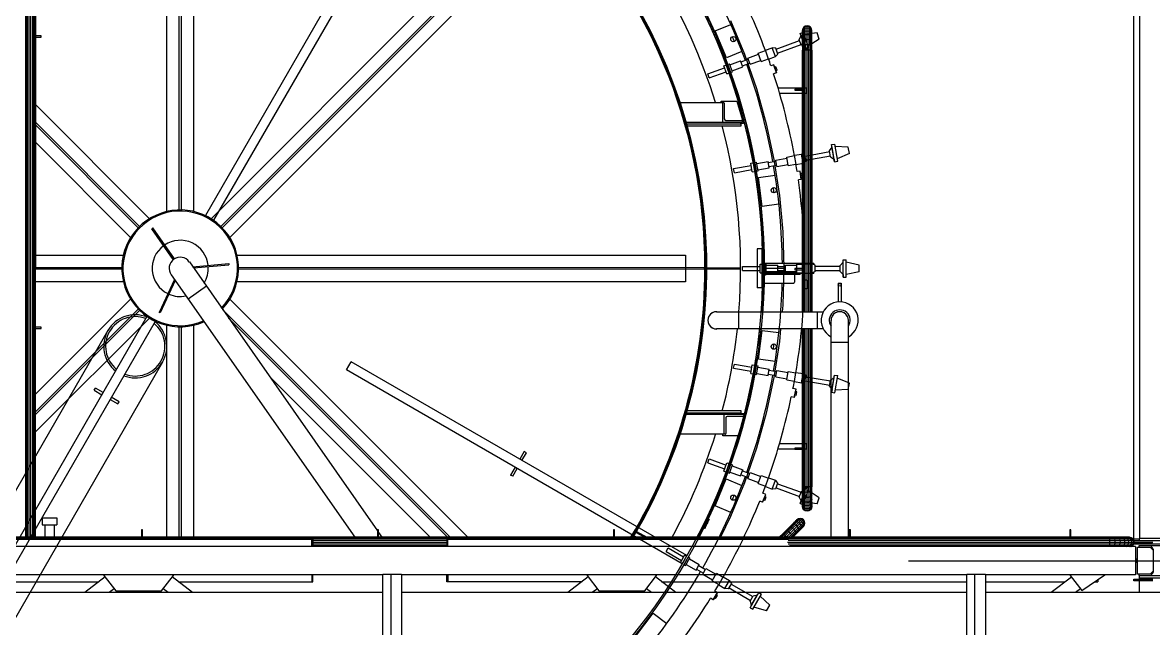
# Model space of a CAD drawing. Header units: metres. Extents: x 0 to 63075, y 0 to 44550.
# Drawn here: x 59752 to 60624, y 40093 to 40560 of the extents above; entities that cross this region are included whole.
import ezdxf

# ---------------------------------------------------------------- set-up
doc = ezdxf.new("R2010")
doc.units = ezdxf.units.M
doc.header["$LTSCALE"] = 75
for name, color, linetype in [('GSB', 7, 'Continuous'), ('ML6', 1, 'Continuous'), ('SDM', 7, 'Continuous'), ('SL1', 8, 'Continuous')]:
    doc.layers.add(name, color=color, linetype=linetype)
doc.styles.add('ROMANS', font='ROMANS.SHX')
doc.dimstyles.new('75___1-75', dxfattribs={"dimscale": 75, "dimtxt": 2.5, "dimasz": 2, "dimexe": 1.5, "dimexo": 1, "dimgap": 0.5, "dimtad": 1, "dimdec": 0, "dimzin": 12, "dimtxsty": 'ROMANS', "dimcen": 0, "dimclrd": 256, "dimclre": 256, "dimclrt": 3, "dimazin": 3, "dimtfac": 1, "dimtdec": 0, "dimtmove": 0, "dimatfit": 0, "dimfxl": 1, "dimlwd": -1, "dimlwe": -1, "dimarcsym": 0})

# ---------------------------------------------------------------- blocks, each defined once
blk = doc.blocks.new('A$C6bae614f')
at = {"layer": 'SL1'}
for p, q in [((417797.5, 47990.8), (417797.3, 42266.8)), ((417767, 46651.9), (417766.8, 42264.3)), ((412077.4, 42272.9), (412077.6, 46536.5)), ((412079.4, 46536.5), (412079.3, 42272.9)), ((412084.7, 46562.6), (412084.6, 42272.9)), ((412092.6, 46563.8), (412092.5, 42272.9)), ((412102, 46564.2), (412101.8, 42272.9)), ((412111.3, 46563.8), (412111.2, 42272.9)), ((412119.2, 46536.5), (412119.1, 42272.9)), ((412124.5, 46536.5), (412124.4, 42272.9)), ((412126.4, 46536.5), (412126.2, 42272.9)), ((412865.6, 43952.9), (412865.7, 46343.5)), ((412875.2, 46343.5), (412875.1, 43952.9)), ((412802.1, 43945.1), (412802.2, 46248.2)), ((412938.7, 46248.2), (412938.6, 43945.1)), ((414344.7, 46254.8), (412999.5, 43924.9)), ((414386.6, 46230.6), (413041.3, 43900.7)), ((413028.7, 43907.8), (414657.2, 45536.3)), ((413079.1, 43868.5), (414769.5, 45558.7)), ((414776.2, 45552), (413085.8, 43861.7)), ((414753.8, 45439.8), (413125.2, 43811.3)), ((415618, 44872.1), (415698.3, 44905.4)), ((415697.4, 44925.8), (415769, 44752.8)), ((416081.1, 44895.8), (416073.2, 44890.5)), ((416090.4, 44897.7), (416081.1, 44895.8)), ((416081.1, 44892.7), (416081.1, 44895.8)), ((416099.7, 44895.8), (416090.4, 44897.7)), ((416090.4, 44894.6), (416090.4, 44897.7)), ((416107.7, 44890.5), (416099.7, 44895.8)), ((416099.7, 44892.7), (416099.7, 44895.8)), ((412155.4, 44846.8), (412126.3, 44846.8)), ((412126.3, 44840.4), (412155.4, 44840.4)), ((412155.4, 44840.4), (412155.4, 44846.8)), ((415675.4, 44733.6), (415618, 44872.1)), ((416050.1, 44826.7), (416059.4, 44847.4)), ((416055.2, 44859.3), (416070, 44864.7)), ((416085.6, 44775.8), (416055.2, 44859.3)), ((416059.4, 44847.4), (416055.2, 44859.3)), ((416081.2, 44787.7), (416059.4, 44847.4)), ((416067.9, 44882.6), (416066, 44873.3)), ((416067.9, 44879.9), (416066, 44870.8)), ((416066, 44870.8), (416066, 44873.3)), ((416067.9, 44871.8), (416066, 44863.4)), ((416066, 44795.5), (416066, 44870.8)), ((416067.9, 44858.8), (416066, 44851.5)), ((416067.9, 44841.5), (416066, 44835.6)), ((416073.2, 44890.5), (416067.9, 44882.6)), ((416073.2, 44887.6), (416067.9, 44879.9)), ((416067.9, 44879.9), (416067.9, 44882.6)), ((416067.9, 44797.6), (416067.9, 44879.9)), ((416073.2, 44878.9), (416067.9, 44871.8)), ((416073.2, 44865), (416067.9, 44858.8)), ((416073.2, 44846.4), (416067.9, 44841.5)), ((416100.4, 44781.2), (416070, 44864.7)), ((416081.1, 44892.7), (416073.2, 44887.6)), ((416073.2, 44799.4), (416073.2, 44890.5)), ((416081.1, 44883.7), (416073.2, 44878.9)), ((416081.1, 44869.1), (416073.2, 44865)), ((416081.1, 44849.7), (416073.2, 44846.4)), ((416141.4, 44861.3), (416074.3, 44853.1)), ((416090.4, 44894.6), (416081.1, 44892.7)), ((416081.1, 44800.5), (416081.1, 44892.7)), ((416090.4, 44885.4), (416081.1, 44883.7)), ((416090.4, 44870.5), (416081.1, 44869.1)), ((416090.4, 44850.8), (416081.1, 44849.7)), ((416090.4, 44801), (416090.4, 44894.6)), ((416099.7, 44892.7), (416090.4, 44894.6)), ((416099.7, 44883.7), (416090.4, 44885.4)), ((416099.7, 44869.1), (416090.4, 44870.5)), ((416099.7, 44849.7), (416090.4, 44850.8)), ((416107.7, 44887.6), (416099.7, 44892.7)), ((416099.7, 44892.7), (416099.7, 44800.5)), ((416107.7, 44878.9), (416099.7, 44883.7)), ((416107.7, 44865), (416099.7, 44869.1)), ((416107.7, 44846.4), (416099.7, 44849.7)), ((416112.9, 44882.6), (416107.7, 44890.5)), ((416107.7, 44799.4), (416107.7, 44890.5)), ((416112.9, 44879.9), (416107.7, 44887.6)), ((416112.9, 44871.8), (416107.7, 44878.9)), ((416112.9, 44858.8), (416107.7, 44865)), ((416112.9, 44841.4), (416107.7, 44846.4)), ((416112.9, 44797.6), (416112.9, 44879.9)), ((416114.8, 44851.5), (416112.9, 44858.8)), ((416114.8, 44835.6), (416112.9, 44841.4)), ((416114.8, 44873.3), (416112.9, 44882.6)), ((416112.9, 44879.9), (416112.9, 44882.6)), ((416114.8, 44870.8), (416112.9, 44879.9)), ((416114.8, 44863.4), (416112.9, 44871.8)), ((416114.8, 44870.8), (416114.8, 44873.3)), ((416114.8, 44795.5), (416114.8, 44870.8)), ((416152.9, 44829.7), (416141.4, 44861.3)), ((415876.2, 44772.3), (415911.2, 44785)), ((415927.5, 44740.2), (415911.2, 44785)), ((415929.4, 44783.6), (415911.2, 44785)), ((415940.5, 44753), (415929.4, 44783.6)), ((415931.3, 44778.3), (416051.4, 44823)), ((415938.6, 44758.3), (416059.3, 44801.3)), ((416060.7, 44797.5), (416050.1, 44826.7)), ((416060.7, 44797.5), (416081.2, 44787.7)), ((416067.9, 44820.7), (416066, 44816.7)), ((416067.9, 44797.6), (416066, 44795.5)), ((416066, 44795.5), (416066, 44773.3)), ((416073.2, 44824.2), (416067.9, 44820.7)), ((416073.2, 44799.4), (416067.9, 44797.6)), ((416067.9, 44797.6), (416067.9, 44773.3)), ((416081.1, 44826.4), (416073.2, 44824.2)), ((416081.1, 44800.5), (416073.2, 44799.4)), ((416073.2, 44799.4), (416073.2, 44773.3)), ((416090.4, 44827.3), (416081.1, 44826.4)), ((416090.4, 44801), (416081.1, 44800.5)), ((416081.1, 44800.5), (416081.1, 44773.3)), ((416081.2, 44787.7), (416085.6, 44775.8)), ((416085.6, 44775.8), (416100.4, 44781.2)), ((416099.7, 44826.4), (416090.4, 44827.3)), ((416099.7, 44800.5), (416090.4, 44801)), ((416090.4, 44801), (416090.4, 44773.3)), ((416152.9, 44829.7), (416096.2, 44792.8)), ((416107.7, 44824.2), (416099.7, 44826.4)), ((416099.7, 44800.5), (416099.7, 44773.3)), ((416107.7, 44799.4), (416099.7, 44800.5)), ((416112.9, 44820.7), (416107.7, 44824.2)), ((416107.7, 44799.4), (416107.7, 44773.3)), ((416112.9, 44797.6), (416107.7, 44799.4)), ((416114.8, 44816.7), (416112.9, 44820.7)), ((416114.8, 44795.5), (416112.9, 44797.6)), ((416112.9, 44797.6), (416112.9, 44773.3)), ((416114.8, 44773.3), (416114.8, 44795.5)), ((415755.7, 44766.8), (415675.4, 44733.6)), ((415750.8, 44712.6), (415788, 44726.2)), ((415769, 44752.8), (415830.1, 44575.8)), ((415786, 44731.8), (415841, 44751.9)), ((415797.4, 44700.5), (415786, 44731.8)), ((415839.2, 44756.9), (415876.8, 44770.6)), ((415854.3, 44715.5), (415839.2, 44756.9)), ((415854.3, 44715.5), (415891.9, 44729.2)), ((415892.5, 44727.4), (415876.2, 44772.3)), ((415892.5, 44727.4), (415927.5, 44740.2)), ((415940.5, 44753), (415927.5, 44740.2)), ((416066, 43430.8), (416066, 44773.3)), ((416067.9, 44773.3), (416066, 44773.3)), ((416067.8, 43430.8), (416067.9, 44773.3)), ((416073.2, 44773.3), (416067.9, 44773.3)), ((416073.1, 43430.8), (416073.2, 44773.3)), ((416081.1, 44773.3), (416073.2, 44773.3)), ((416081, 43430.8), (416081.1, 44773.3)), ((416090.4, 44773.3), (416081.1, 44773.3)), ((416099.7, 44773.3), (416090.4, 44773.3)), ((416090.4, 43430.8), (416090.4, 44773.3)), ((416099.7, 43430.8), (416099.7, 44773.3)), ((416112.9, 44773.3), (416099.7, 44773.3)), ((416107.6, 43430.8), (416107.7, 44773.3)), ((416112.9, 43430.8), (416112.9, 44773.3)), ((416114.8, 44773.3), (416112.9, 44773.3)), ((416114.8, 44773.3), (416114.8, 43430.8)), ((415580.8, 44650.7), (415666.6, 44682)), ((415662.6, 44692.8), (415672.9, 44696.6)), ((415677.8, 44651), (415662.6, 44692.8)), ((415681.8, 44699.8), (415691.3, 44703.3)), ((415706.5, 44661.5), (415691.3, 44703.3)), ((415693.2, 44698.1), (415748.7, 44718.3)), ((415704.6, 44666.7), (415760.1, 44686.9)), ((415760.1, 44686.9), (415748.7, 44718.3)), ((415758, 44692.6), (415795.3, 44706.1)), ((415797.4, 44700.5), (415852.5, 44720.5)), ((415919.6, 44697.6), (415904.3, 44692.8)), ((415932.9, 44656), (415919.6, 44697.6)), ((415923.3, 44685.9), (415919.6, 44697.6)), ((415930, 44688), (415923.3, 44685.9)), ((415929.1, 44667.7), (415923.3, 44685.9)), ((415935.8, 44669.9), (415929.1, 44667.7)), ((415929.1, 44667.7), (415932.9, 44656)), ((415935.8, 44669.9), (415930, 44688)), ((415588, 44630.7), (415580.8, 44650.7)), ((415588, 44630.7), (415673.9, 44661.9)), ((415677.8, 44651), (415688.1, 44654.8)), ((415697, 44658), (415706.5, 44661.5)), ((415932.9, 44656), (415918.2, 44651.2)), ((415830.1, 44575.8), (415880.3, 44395.5)), ((416089, 44578.3), (415941.1, 44578.3)), ((415948.7, 44552.9), (416089, 44552.9)), ((416026.9, 44573.3), (416026.9, 44566.9)), ((416066, 44573.3), (416026.9, 44573.3)), ((416026.9, 44566.9), (416066, 44566.9)), ((416089, 44552.9), (416089, 44578.3)), ((412126.3, 44493.6), (412712, 43907.8)), ((415437.8, 44504.5), (415661.2, 44504.5)), ((415649.2, 44511.6), (415729.2, 44511.6)), ((415649.2, 44504.5), (415649.2, 44511.6)), ((415655.5, 44504.5), (415655.5, 44402.9)), ((415665, 44500.7), (415665, 44420.3)), ((415729.2, 44511.6), (415764.1, 44396.6)), ((412126.3, 44403.8), (412661.6, 43868.4)), ((412654.9, 43861.7), (412126.3, 44390.3)), ((415469.3, 44402.9), (415757.1, 44402.9)), ((415751.3, 44393.4), (415472.1, 44393.4)), ((415474.8, 44383.9), (415751.3, 44383.9)), ((415672.9, 44412.4), (415753.3, 44412.4)), ((415748.9, 44402.9), (415748.9, 44393.4)), ((415764.1, 44396.6), (415748.9, 44396.6)), ((415751.3, 44383.9), (415751.3, 44393.4)), ((415757.1, 44408.6), (415757.1, 44402.9)), ((415880.3, 44395.5), (415919.6, 44212.5)), ((412615.5, 43811.3), (412126.3, 44300.5)), ((416205.6, 44256.7), (416218.4, 44275.5)), ((416211, 44226.1), (416205.6, 44256.7)), ((416216.3, 44288), (416231.8, 44290.7)), ((416231.7, 44200.4), (416216.3, 44288)), ((416218.4, 44275.5), (416216.3, 44288)), ((416229.4, 44212.9), (416218.4, 44275.5)), ((416247.3, 44203.2), (416231.8, 44290.7)), ((416301.6, 44274.9), (416234, 44278.5)), ((416307.4, 44241.8), (416301.6, 44274.9)), ((415831.8, 44192), (415890, 44202.3)), ((415895.8, 44169.4), (415890, 44202.3)), ((415891, 44196.3), (415930.1, 44203.2)), ((415919.6, 44212.5), (415947.8, 44027.4)), ((415929, 44209.2), (415986.7, 44219.3)), ((415934.8, 44176.3), (415929, 44209.2)), ((415985.8, 44224.6), (416025.2, 44231.5)), ((415993.5, 44181.2), (415985.8, 44224.6)), ((416024.9, 44233.3), (416061.5, 44239.8)), ((416033.2, 44186.3), (416024.9, 44233.3)), ((416069.8, 44192.8), (416061.5, 44239.8)), ((416079.2, 44235.3), (416061.5, 44239.8)), ((416084.9, 44203.1), (416069.8, 44192.8)), ((416084.9, 44203.1), (416079.2, 44235.3)), ((416080.2, 44229.7), (416206.3, 44252.8)), ((416083.9, 44208.7), (416210.3, 44230.1)), ((416211, 44226.1), (416229.4, 44212.9)), ((416229.4, 44212.9), (416231.7, 44200.4)), ((416231.7, 44200.4), (416247.3, 44203.2)), ((416307.4, 44241.8), (416245.1, 44215.4)), ((415712.8, 44164.9), (415802.8, 44180.8)), ((415716.5, 44143.9), (415712.8, 44164.9)), ((415716.5, 44143.9), (415806.5, 44159.8)), ((415800.8, 44192.2), (415811.5, 44194.1)), ((415808.5, 44148.4), (415800.8, 44192.2)), ((415808.5, 44148.4), (415819.2, 44150.3)), ((415820.9, 44195.7), (415830.8, 44197.5)), ((415828.6, 44151.9), (415838.5, 44153.7)), ((415838.5, 44153.7), (415830.8, 44197.5)), ((415837.6, 44159.1), (415895.8, 44169.4)), ((415894.7, 44175.4), (415933.8, 44182.2)), ((415934.8, 44176.3), (415992.5, 44186.4)), ((415993.5, 44181.2), (416032.8, 44188.1)), ((416033.2, 44186.3), (416069.8, 44192.8)), ((416054.6, 44152.3), (416038.7, 44150.2)), ((416060.5, 44109), (416054.6, 44152.3)), ((416056.3, 44140.1), (416054.6, 44152.3)), ((416063.2, 44140.9), (416056.3, 44140.1)), ((416065.8, 44122.2), (416063.2, 44140.9)), ((415839.9, 44119.5), (415926.1, 44130.8)), ((415859.5, 43970.8), (415839.9, 44119.5)), ((416060.5, 44109), (416045.2, 44106.8)), ((416058.9, 44121.2), (416056.3, 44140.1)), ((416065.8, 44122.2), (416058.9, 44121.2)), ((416058.9, 44121.2), (416060.5, 44109)), ((415947.8, 44027.4), (415964.7, 43841)), ((415945.7, 43982.1), (415859.5, 43970.8)), ((412999.5, 43924.9), (413041.3, 43900.7)), ((412723.9, 43856.6), (412729.1, 43860.3)), ((412835, 43698), (412723.9, 43856.6)), ((412840.2, 43701.6), (412729.1, 43860.3)), ((415964.7, 43841), (415970.4, 43653.9)), ((415859.1, 43752.9), (415833.7, 43752.9)), ((415833.7, 43752.9), (415833.7, 43552.9)), ((415859.1, 43552.9), (415859.1, 43752.9)), ((412126.3, 43721.3), (412578.2, 43721.3)), ((412840.2, 43701.6), (412835, 43698)), ((412917.2, 43685.8), (413883, 42306.4)), ((412934, 43661.7), (413120, 43678)), ((413120, 43678), (413120.5, 43671.7)), ((413162.5, 43721.2), (415465.6, 43721.2)), ((415465.6, 43721.2), (415465.6, 43584.6)), ((416125.4, 43678.3), (415870.3, 43678.3)), ((416077.7, 43629), (416077.7, 43676.8)), ((416077.7, 43676.8), (416115, 43676.8)), ((416115, 43629), (416115, 43676.8)), ((416131.6, 43669.2), (416115, 43676.8)), ((416125.4, 43678.3), (416125.4, 43672)), ((416259.7, 43668.4), (416275.6, 43684.6)), ((416275.6, 43684.6), (416275.7, 43697.3)), ((416275.6, 43621.1), (416275.6, 43684.6)), ((416275.7, 43608.4), (416275.7, 43697.3)), ((416275.7, 43697.3), (416291.5, 43697.3)), ((416291.5, 43608.4), (416291.5, 43697.3)), ((416357.4, 43669.7), (416291.5, 43684.9)), ((412126.3, 43657.8), (412570.4, 43657.8)), ((412570.4, 43648.2), (412126.3, 43648.2)), ((412823.6, 43620.2), (413766.9, 42272.9)), ((412938.2, 43655.7), (413120.5, 43671.7)), ((413170.3, 43657.7), (415560.8, 43657.7)), ((415560.8, 43648.1), (413170.3, 43648.2)), ((415560.8, 43657.7), (415560.8, 43648.1)), ((415565.6, 43655.3), (415570.4, 43655.3)), ((415570.4, 43650.5), (415565.6, 43650.5)), ((415575.4, 43656.1), (415748.9, 43656.1)), ((415748.9, 43649.7), (415575.4, 43649.7)), ((415758.5, 43642.2), (415758.5, 43663.5)), ((415758.5, 43663.5), (415849.9, 43663.5)), ((415758.5, 43642.2), (415849.9, 43642.2)), ((415849.9, 43630.6), (415849.9, 43675.1)), ((415849.9, 43675.1), (415860.8, 43675.1)), ((415849.9, 43630.6), (415860.8, 43630.6)), ((415876.5, 43618.5), (415870.2, 43618.5)), ((415870.3, 43675.1), (415880.4, 43675.1)), ((415870.3, 43671), (415876.7, 43671)), ((415970.4, 43652.9), (415870.4, 43652.9)), ((415876.6, 43630.6), (415880.4, 43630.6)), ((416125.4, 43627.5), (415876.6, 43627.5)), ((416052.7, 43621.1), (415876.6, 43621.1)), ((415880.4, 43630.6), (415880.4, 43675.1)), ((415880.4, 43669.6), (415939.5, 43669.6)), ((415880.4, 43636.2), (415939.5, 43636.2)), ((416037.7, 43633.8), (415880.4, 43633.8)), ((415939.5, 43636.2), (415939.5, 43669.6)), ((415939.5, 43663.5), (415979.1, 43663.5)), ((415939.5, 43642.3), (415979.1, 43642.2)), ((415970.4, 43651.9), (415964.7, 43464.8)), ((415970.4, 43653.9), (415970.4, 43651.9)), ((415979.1, 43636.2), (415979.1, 43669.6)), ((415979.1, 43669.6), (416037.7, 43669.6)), ((415979.1, 43636.2), (416037.7, 43636.2)), ((416026.9, 43652.2), (416026.9, 43645.8)), ((416066, 43652.2), (416026.9, 43652.2)), ((416026.9, 43645.8), (416066, 43645.8)), ((416037.7, 43630.9), (416037.7, 43674.9)), ((416037.7, 43674.9), (416077.7, 43674.9)), ((416037.7, 43630.9), (416077.7, 43630.9)), ((416056.2, 43626.1), (416056.2, 43627.5)), ((416077.7, 43629), (416115, 43629)), ((416131.6, 43636.6), (416115, 43629)), ((416125.4, 43627.5), (416125.4, 43633.7)), ((416131.6, 43636.6), (416131.6, 43669.2)), ((416131.6, 43663.6), (416259.7, 43664.4)), ((416131.6, 43642.2), (416259.7, 43641.3)), ((416259.7, 43637.3), (416259.7, 43668.4)), ((416259.7, 43637.3), (416275.6, 43621.1)), ((416275.6, 43621.1), (416275.7, 43608.4)), ((416357.4, 43636.1), (416291.5, 43620.8)), ((416357.4, 43636.1), (416357.4, 43669.7)), ((412578.2, 43584.7), (412126.3, 43584.7)), ((412840.4, 43596.2), (412761.5, 43427)), ((412844.6, 43590.2), (412767.2, 43424.3)), ((413004.6, 43560.9), (412911, 43495.4)), ((415465.6, 43584.6), (413162.5, 43584.7)), ((415869.4, 43576.7), (416021.2, 43576.7)), ((416024.8, 43615.1), (416024.8, 43581.7)), ((416093, 43591.7), (416076.9, 43592.4)), ((416091.3, 43548.1), (416093, 43591.7)), ((416091.7, 43560.4), (416091.3, 43548.1)), ((416091.7, 43560.4), (416092.5, 43579.4)), ((416098.7, 43560.2), (416091.7, 43560.4)), ((416092.5, 43579.4), (416093, 43591.7)), ((416099.5, 43579.1), (416092.5, 43579.4)), ((416098.7, 43560.2), (416099.5, 43579.1)), ((416250.2, 43576.3), (416265.2, 43576.3)), ((416250.2, 43576.3), (416250.2, 43481.3)), ((416265.2, 43576.3), (416265.2, 43481.3)), ((416275.7, 43608.4), (416291.5, 43608.4)), ((415859.1, 43552.9), (415833.7, 43552.9)), ((416091.3, 43548.1), (416075.8, 43548.6)), ((412126.2, 43005.5), (412615.5, 43494.7)), ((412126.2, 42915.7), (412654.9, 43444.3)), ((413125.2, 43494.6), (414346.9, 42272.8)), ((415964.7, 43464.8), (415961.6, 43430.8)), ((412699.4, 43405.3), (411354.2, 41075.3)), ((412661.6, 43437.5), (412126.2, 42902.2)), ((412712, 43398.2), (412126.2, 42812.4)), ((412741.3, 43381.1), (412699.4, 43405.3)), ((412767.2, 43424.3), (412761.5, 43427)), ((413087.5, 43442.6), (414257.1, 42272.8)), ((414243.6, 42272.8), (413118.9, 43397.7)), ((415625.4, 43430.8), (416173.5, 43430.8)), ((415739.4, 43341.9), (415739.4, 43430.8)), ((416143.7, 43341.9), (416143.7, 43430.8)), ((416213.2, 42272.8), (416213.2, 43386.3)), ((416302.1, 42272.8), (416302.1, 43386.3)), ((412499.2, 43333.9), (411237, 41147.9)), ((412741.3, 43381.1), (411396, 41051.2)), ((412155.4, 43350.7), (412126.3, 43350.7)), ((412126.3, 43344.4), (412155.4, 43344.4)), ((412155.4, 43344.4), (412155.4, 43350.7)), ((412802, 42272.9), (412802.1, 43360.9)), ((412865.5, 42272.9), (412865.6, 43353)), ((412875.1, 43353), (412875, 42272.9)), ((412938.6, 43360.8), (412938.5, 42272.9)), ((416173.5, 43341.9), (415625.4, 43341.9)), ((415839.9, 43186.3), (415859.4, 43335)), ((415859.4, 43335), (415945.6, 43323.7)), ((415953.5, 43341.9), (415947.8, 43278.3)), ((416065.9, 42531.1), (416066, 43341.9)), ((416067.8, 42531.1), (416067.8, 43341.9)), ((416073.1, 42531.1), (416073.1, 43341.9)), ((416081, 42531.1), (416081, 43341.9)), ((416090.3, 42531.1), (416090.4, 43341.9)), ((416099.7, 42531.1), (416099.7, 43341.9)), ((416107.6, 42531.1), (416107.6, 43341.9)), ((416112.9, 42531.1), (416112.9, 43341.9)), ((416114.8, 43341.9), (416114.7, 42531.1)), ((415947.8, 43278.3), (415919.6, 43093.3)), ((416302.1, 43272.3), (416213.2, 43272.3)), ((412779.6, 43172), (411517.4, 40986)), ((413724.3, 43132), (413748.5, 43173.9)), ((415472.2, 42178.6), (413748.5, 43173.9)), ((415712.8, 43140.9), (415716.5, 43161.9)), ((415716.5, 43161.9), (415806.4, 43146)), ((415800.7, 43113.6), (415808.4, 43157.4)), ((415808.4, 43157.4), (415819.2, 43155.5)), ((415828.6, 43153.9), (415838.5, 43152.1)), ((415926, 43174.9), (415839.9, 43186.3)), ((414153.8, 42272.8), (413328.6, 43098.1)), ((415448, 42136.8), (413724.3, 43132)), ((415712.8, 43140.9), (415802.7, 43125)), ((415800.7, 43113.6), (415811.5, 43111.7)), ((415820.8, 43110), (415830.8, 43108.3)), ((415830.8, 43108.3), (415838.5, 43152.1)), ((415831.7, 43113.8), (415889.9, 43103.5)), ((415837.5, 43146.7), (415895.7, 43136.4)), ((415889.9, 43103.5), (415895.7, 43136.4)), ((415891, 43109.5), (415930, 43102.6)), ((415894.7, 43130.4), (415933.7, 43123.5)), ((415929, 43096.6), (415934.8, 43129.5)), ((415929, 43096.6), (415986.7, 43086.4)), ((415934.8, 43129.5), (415992.5, 43119.3)), ((415985.8, 43081.2), (415993.4, 43124.6)), ((415993.4, 43124.6), (416032.8, 43117.6)), ((416024.8, 43072.4), (416033.1, 43119.4)), ((416033.1, 43119.4), (416069.8, 43113)), ((416061.5, 43065.9), (416069.8, 43113)), ((416084.9, 43102.6), (416069.8, 43113)), ((416079.2, 43070.5), (416084.9, 43102.6)), ((416083.9, 43097.1), (416210.2, 43075.7)), ((416216.2, 43017.8), (416231.7, 43105.3)), ((416229.4, 43092.8), (416231.7, 43105.3)), ((416231.7, 43105.3), (416247.2, 43102.6)), ((416231.8, 43015), (416247.2, 43102.6)), ((412428.4, 43027.5), (412434.7, 43038.5)), ((412474.4, 43015.6), (412434.7, 43038.5)), ((415919.6, 43093.3), (415880.3, 42910.2)), ((415985.8, 43081.2), (416025.2, 43074.2)), ((416024.8, 43072.4), (416061.5, 43065.9)), ((416079.2, 43070.5), (416061.5, 43065.9)), ((416080.2, 43076.1), (416206.2, 43052.9)), ((416205.5, 43049), (416210.9, 43079.6)), ((416205.5, 43049), (416218.4, 43030.3)), ((416210.9, 43079.6), (416229.4, 43092.8)), ((416218.4, 43030.3), (416229.4, 43092.8)), ((416307.4, 43063.9), (416245.1, 43090.4)), ((416301.5, 43030.8), (416307.4, 43063.9)), ((412428.4, 43027.5), (412468.1, 43004.6)), ((412509.9, 42980.4), (412549.6, 42957.5)), ((412556, 42968.5), (412516.3, 42991.4)), ((416024.1, 42990.4), (416009, 42993.6)), ((416033.4, 43033.1), (416017.7, 43036.5)), ((416024.1, 42990.4), (416033.4, 43033.1)), ((416026.7, 43002.4), (416024.1, 42990.4)), ((416026.7, 43002.4), (416030.8, 43021)), ((416033.6, 43001), (416026.7, 43002.4)), ((416030.8, 43021), (416033.4, 43033.1)), ((416037.6, 43019.5), (416030.8, 43021)), ((416033.6, 43001), (416037.6, 43019.5)), ((416218.4, 43030.3), (416216.2, 43017.8)), ((416216.2, 43017.8), (416231.8, 43015)), ((416301.5, 43030.8), (416234, 43027.2)), ((412549.6, 42957.5), (412556, 42968.5)), ((415751.3, 42921.9), (415474.7, 42921.9)), ((415751.3, 42912.4), (415751.3, 42921.9)), ((415764.6, 42902.9), (415469.3, 42902.9)), ((415472, 42912.4), (415751.3, 42912.4)), ((415663, 42902.9), (415663, 42801.3)), ((415672.6, 42885.5), (415672.6, 42805.1)), ((415760.8, 42893.3), (415680.4, 42893.3)), ((415772, 42908.9), (415737, 42793.9)), ((415748.8, 42912.4), (415748.8, 42902.9)), ((415748.8, 42908.9), (415772, 42908.9)), ((415764.6, 42902.9), (415764.6, 42897.1)), ((415880.3, 42910.2), (415830, 42729.9)), ((415668.7, 42801.3), (415437.8, 42801.3)), ((415657, 42793.9), (415657, 42801.3)), ((415737, 42793.9), (415657, 42793.9)), ((416088.9, 42752.9), (415948.6, 42752.9)), ((416088.9, 42727.5), (416088.9, 42752.9)), ((414637.4, 42713.5), (414614.5, 42673.8)), ((414625.5, 42667.5), (414648.4, 42707.2)), ((414648.4, 42707.2), (414637.4, 42713.5)), ((415830, 42729.9), (415768.9, 42553)), ((415941.1, 42727.5), (416088.9, 42727.5)), ((416026.8, 42731.1), (416026.8, 42724.7)), ((416065.9, 42731.1), (416026.8, 42731.1)), ((416026.8, 42724.7), (416065.9, 42724.7)), ((414590.3, 42632), (414567.4, 42592.3)), ((415580.7, 42655.1), (415588, 42675.1)), ((415580.7, 42655.1), (415666.5, 42623.8)), ((415588, 42675.1), (415673.8, 42643.9)), ((415662.5, 42612.9), (415677.8, 42654.7)), ((415677.8, 42654.7), (415688, 42651)), ((415691.2, 42602.5), (415706.4, 42644.3)), ((415696.9, 42647.8), (415706.4, 42644.3)), ((415704.5, 42639.1), (415760.1, 42618.9)), ((414578.4, 42586), (414567.4, 42592.3)), ((414578.4, 42586), (414601.3, 42625.7)), ((415617.9, 42433.6), (415675.3, 42572.2)), ((415662.5, 42612.9), (415672.8, 42609.2)), ((415675.3, 42572.2), (415755.6, 42538.9)), ((415681.7, 42605.9), (415691.2, 42602.5)), ((415693.1, 42607.7), (415748.6, 42587.5)), ((415748.6, 42587.5), (415760.1, 42618.9)), ((415750.7, 42593.2), (415788, 42579.6)), ((415758, 42613.2), (415795.3, 42599.6)), ((415785.9, 42573.9), (415797.3, 42605.3)), ((415785.9, 42573.9), (415841, 42553.9)), ((415797.3, 42605.3), (415852.4, 42585.3)), ((415839.1, 42548.9), (415854.2, 42590.3)), ((415854.2, 42590.3), (415891.8, 42576.6)), ((415876.1, 42533.5), (415892.4, 42578.3)), ((415892.4, 42578.3), (415927.4, 42565.6)), ((415768.9, 42553), (415697.3, 42380)), ((415839.1, 42548.9), (415876.7, 42535.2)), ((415876.1, 42533.5), (415911.1, 42520.7)), ((415911.1, 42520.7), (415927.4, 42565.6)), ((415929.3, 42522.1), (415911.1, 42520.7)), ((415940.5, 42552.8), (415927.4, 42565.6)), ((415929.3, 42522.1), (415940.5, 42552.8)), ((415931.2, 42527.4), (416051.3, 42482.8)), ((415938.5, 42547.5), (416059.3, 42504.5)), ((416055.1, 42446.4), (416085.5, 42530)), ((416059.4, 42458.3), (416081.1, 42518.1)), ((416060.6, 42508.3), (416081.1, 42518.1)), ((416065.9, 42433.6), (416065.9, 42531.1)), ((416114.7, 42531.1), (416065.9, 42531.1)), ((416067.8, 42531.1), (416067.8, 42421.7)), ((416070, 42441), (416100.4, 42524.5)), ((416073.1, 42531.1), (416073.1, 42413.8)), ((416081, 42411.6), (416081, 42531.1)), ((416081.1, 42518.1), (416085.5, 42530)), ((416085.5, 42530), (416100.4, 42524.5)), ((416090.3, 42409.8), (416090.3, 42531.1)), ((416099.7, 42531.1), (416099.7, 42411.6)), ((416107.6, 42531.1), (416107.6, 42413.8)), ((416112.9, 42531.1), (416112.9, 42421.7)), ((416114.7, 42433.6), (416114.7, 42531.1)), ((415861.1, 42452.8), (415846.8, 42458.6)), ((415861.1, 42452.8), (415877.7, 42493.2)), ((415865.8, 42464.2), (415861.1, 42452.8)), ((415877.7, 42493.2), (415862.9, 42499.4)), ((415865.8, 42464.2), (415873, 42481.8)), ((415872.3, 42461.6), (415865.8, 42464.2)), ((415872.3, 42461.6), (415879.4, 42479.1)), ((415873, 42481.8), (415877.7, 42493.2)), ((415879.4, 42479.1), (415873, 42481.8)), ((416050, 42479), (416060.6, 42508.3)), ((416050, 42479), (416059.4, 42458.3)), ((416059.4, 42458.3), (416055.1, 42446.4)), ((416067.8, 42506.7), (416065.9, 42508.8)), ((416067.8, 42483.6), (416065.9, 42487.7)), ((416067.8, 42462.9), (416065.9, 42468.7)), ((416073.1, 42505), (416067.8, 42506.7)), ((416073.1, 42480.2), (416067.8, 42483.6)), ((416073.1, 42458), (416067.8, 42462.9)), ((416081, 42503.8), (416073.1, 42505)), ((416081, 42477.9), (416073.1, 42480.2)), ((416081, 42454.7), (416073.1, 42458)), ((416090.3, 42503.4), (416081, 42503.8)), ((416090.3, 42477.1), (416081, 42477.9)), ((416099.7, 42503.8), (416090.3, 42503.4)), ((416099.7, 42477.9), (416090.3, 42477.1)), ((416152.9, 42476), (416096.1, 42512.9)), ((416107.6, 42505), (416099.7, 42503.8)), ((416107.6, 42480.2), (416099.7, 42477.9)), ((416107.6, 42458), (416099.7, 42454.7)), ((416112.9, 42506.7), (416107.6, 42505)), ((416112.9, 42483.6), (416107.6, 42480.2)), ((416112.9, 42462.9), (416107.6, 42458)), ((416114.7, 42508.8), (416112.9, 42506.7)), ((416114.7, 42487.7), (416112.9, 42483.6)), ((416114.7, 42468.7), (416112.9, 42462.9)), ((416141.4, 42444.4), (416152.9, 42476)), ((415698.2, 42400.4), (415617.9, 42433.6)), ((416055.1, 42446.4), (416070, 42441)), ((416067.8, 42445.6), (416065.9, 42452.9)), ((416067.8, 42432.6), (416065.9, 42441)), ((416067.8, 42424.5), (416065.9, 42433.6)), ((416065.9, 42433.6), (416065.9, 42431.1)), ((416067.8, 42421.7), (416065.9, 42431.1)), ((416073.1, 42439.4), (416067.8, 42445.6)), ((416073.1, 42425.4), (416067.8, 42432.6)), ((416073.1, 42416.8), (416067.8, 42424.5)), ((416073.1, 42413.8), (416067.8, 42421.7)), ((416081, 42435.3), (416073.1, 42439.4)), ((416081, 42420.7), (416073.1, 42425.4)), ((416081, 42411.6), (416073.1, 42416.8)), ((416081, 42408.5), (416073.1, 42413.8)), ((416141.4, 42444.4), (416074.2, 42452.6)), ((416090.3, 42453.5), (416081, 42454.7)), ((416090.3, 42433.8), (416081, 42435.3)), ((416090.3, 42419), (416081, 42420.7)), ((416090.3, 42409.8), (416081, 42411.6)), ((416081, 42411.6), (416081, 42408.5)), ((416090.3, 42406.7), (416081, 42408.5)), ((416099.7, 42454.7), (416090.3, 42453.5)), ((416099.7, 42435.3), (416090.3, 42433.8)), ((416099.7, 42420.7), (416090.3, 42419)), ((416099.7, 42411.6), (416090.3, 42409.8)), ((416090.3, 42409.8), (416090.3, 42406.7)), ((416099.7, 42408.5), (416090.3, 42406.7)), ((416107.6, 42439.4), (416099.7, 42435.3)), ((416107.6, 42425.4), (416099.7, 42420.7)), ((416107.6, 42416.8), (416099.7, 42411.6)), ((416107.6, 42413.8), (416099.7, 42408.5)), ((416099.7, 42411.6), (416099.7, 42408.5)), ((416112.9, 42445.6), (416107.6, 42439.4)), ((416112.9, 42432.6), (416107.6, 42425.4)), ((416112.9, 42424.5), (416107.6, 42416.8)), ((416112.9, 42421.7), (416107.6, 42413.8)), ((416114.7, 42452.9), (416112.9, 42445.6)), ((416114.7, 42441), (416112.9, 42432.6)), ((416114.7, 42433.6), (416112.9, 42424.5)), ((416114.7, 42431.1), (416112.9, 42421.7)), ((416114.7, 42431.1), (416114.7, 42433.6)), ((412161.1, 42372.3), (412236.5, 42372.3)), ((412161.1, 42372.3), (412161.1, 42336)), ((412236.5, 42372.3), (412236.5, 42336)), ((415581, 42367.6), (415586.8, 42364.8)), ((415697.3, 42380), (415645.1, 42272.8)), ((415982.7, 42308), (416035.9, 42361.2)), ((415985.5, 42308.1), (416045.6, 42368.3)), ((415990.5, 42305.7), (416052.9, 42368)), ((415996.9, 42300.9), (416055.7, 42359.7)), ((416003.8, 42294.6), (416070, 42360.8)), ((416075.3, 42352.9), (416010.1, 42287.7)), ((416014.9, 42281.3), (416077.3, 42343.6)), ((416028.8, 42351.4), (416022.3, 42347.5)), ((416036.9, 42352), (416028.8, 42351.4)), ((416038, 42360.6), (416030.7, 42356)), ((416043.7, 42366.3), (416035.9, 42361.2)), ((416035.9, 42361.2), (416037.7, 42363)), ((416045.4, 42349.3), (416036.9, 42352)), ((416045.6, 42368.3), (416037.7, 42363)), ((416046.8, 42361.9), (416038, 42360.6)), ((416052.9, 42368), (416043.7, 42366.3)), ((416053, 42343.8), (416045.4, 42349.3)), ((416055, 42370.1), (416045.6, 42368.3)), ((416055.7, 42359.7), (416046.8, 42361.9)), ((416052.9, 42368), (416055, 42370.1)), ((416062.1, 42366.1), (416052.9, 42368)), ((416058.6, 42336.1), (416053, 42343.8)), ((416064.3, 42368.3), (416055, 42370.1)), ((416055.7, 42359.7), (416062.1, 42366.1)), ((416063.5, 42354.3), (416055.7, 42359.7)), ((416062.1, 42366.1), (416064.3, 42368.3)), ((416070, 42360.8), (416062.1, 42366.1)), ((416068.9, 42346.5), (416063.5, 42354.3)), ((416072.2, 42363), (416064.3, 42368.3)), ((416071.2, 42337.5), (416068.9, 42346.5)), ((416070, 42360.8), (416072.2, 42363)), ((416075.3, 42352.9), (416070, 42360.8)), ((416077.5, 42355), (416072.2, 42363)), ((416075.3, 42352.9), (416077.5, 42355)), ((416077.3, 42343.6), (416075.3, 42352.9)), ((416075.6, 42334.4), (416077.3, 42343.6)), ((416077.3, 42343.6), (416079.4, 42345.7)), ((416079.4, 42345.7), (416077.5, 42355)), ((416077.5, 42336.4), (416079.4, 42345.7)), ((412161.1, 42336), (412236.5, 42336)), ((412174.7, 42336), (412174.7, 42272.9)), ((412223, 42336), (412223, 42272.9)), ((412671, 42312), (412671, 42272.9)), ((412677.3, 42312), (412671, 42312)), ((412677.3, 42272.9), (412677.3, 42312)), ((413883, 42311.9), (413883, 42272.8)), ((413889.3, 42311.9), (413883, 42311.9)), ((413889.3, 42272.8), (413889.3, 42311.9)), ((413889.3, 42297.3), (413906.4, 42272.8)), ((415095, 42311.9), (415095, 42272.8)), ((415101.3, 42311.9), (415095, 42311.9)), ((415101.3, 42272.8), (415101.3, 42311.9)), ((415254.4, 42272.8), (415211.3, 42297.7)), ((415214.5, 42303.2), (415267.1, 42272.8)), ((415563.9, 42317.6), (415558.1, 42320.4)), ((415947.5, 42272.8), (415967, 42292.3)), ((415950.2, 42272.8), (415968.3, 42290.9)), ((415957.6, 42272.8), (415972.1, 42287.2)), ((415982.7, 42308), (415967, 42292.3)), ((415986.5, 42272.8), (415967, 42292.3)), ((415985.5, 42308.1), (415968.3, 42290.9)), ((415968.8, 42272.8), (415977.7, 42281.6)), ((415990.5, 42305.7), (415972.1, 42287.2)), ((415996.9, 42300.9), (415977.7, 42281.6)), ((415985.5, 42308.1), (415982.7, 42308)), ((416003.8, 42294.6), (415984.3, 42275)), ((415990.5, 42305.7), (415985.5, 42308.1)), ((415996.9, 42300.9), (415990.5, 42305.7)), ((416010.1, 42287.7), (415995.2, 42272.8)), ((416003.8, 42294.6), (415996.9, 42300.9)), ((416001.9, 42324.5), (415997.7, 42322.9)), ((416008, 42323.2), (416001.9, 42324.5)), ((416010.1, 42287.7), (416003.8, 42294.6)), ((416015.3, 42319.2), (416008, 42323.2)), ((416014.9, 42281.3), (416010.1, 42287.7)), ((416016.5, 42339.1), (416011.1, 42336.3)), ((416022.4, 42313.2), (416015.3, 42319.2)), ((416023.8, 42338.9), (416016.5, 42339.1)), ((416016.5, 42272.8), (416070.4, 42326.7)), ((416017.4, 42276.3), (416075.6, 42334.4)), ((416028.5, 42306), (416022.4, 42313.2)), ((416031.7, 42335.6), (416023.8, 42338.9)), ((416032.4, 42298.8), (416028.5, 42306)), ((416039.1, 42329.8), (416031.7, 42335.6)), ((416032.2, 42288.4), (416033.7, 42292.6)), ((416033.7, 42292.6), (416032.4, 42298.8)), ((416044.9, 42322.4), (416039.1, 42329.8)), ((416048.2, 42314.5), (416044.9, 42322.4)), ((416045.6, 42301.8), (416048.4, 42307.3)), ((416048.4, 42307.3), (416048.2, 42314.5)), ((416056.8, 42313), (416060.6, 42319.5)), ((416061.3, 42327.6), (416058.6, 42336.1)), ((416060.6, 42319.5), (416061.3, 42327.6)), ((416065.2, 42321.5), (416069.9, 42328.7)), ((416069.9, 42328.7), (416071.2, 42337.5)), ((416070.4, 42326.7), (416075.6, 42334.4)), ((416070.4, 42326.7), (416072.2, 42328.5)), ((416072.2, 42328.5), (416077.5, 42336.4)), ((416075.6, 42334.4), (416077.5, 42336.4)), ((416313.3, 42311.9), (416307, 42311.9)), ((416307, 42311.9), (416307, 42272.8)), ((416313.3, 42272.8), (416313.3, 42311.9)), ((417445.3, 42311.8), (417439, 42311.8)), ((417439, 42311.8), (417439, 42272.7)), ((417445.3, 42272.7), (417445.3, 42311.8)), ((417777.4, 42225.8), (410070.3, 42226.1)), ((417762.6, 42265.6), (411148.1, 42265.8)), ((417754.7, 42270.9), (411156, 42271.1)), ((417745.3, 42272.7), (411165.3, 42272.9)), ((413551.3, 42261.2), (411795.5, 42261.3)), ((413546.5, 42226), (413546.5, 42261.2)), ((413551.3, 42261.2), (413551.3, 42226)), ((413551.3, 42257.8), (414239.3, 42257.8)), ((413551.3, 42248.5), (414239.3, 42248.4)), ((413551.3, 42239.1), (414239.3, 42239.1)), ((413551.3, 42231.2), (414239.3, 42231.2)), ((414239.3, 42261.2), (414239.3, 42225.9)), ((415995.2, 42261.1), (414239.3, 42261.2)), ((414244.1, 42225.9), (414244.1, 42261.2)), ((415982, 42272.8), (415984.3, 42275)), ((415989.7, 42248.4), (417801.3, 42248.3)), ((415992.2, 42257.7), (417767.9, 42257.7)), ((415992.2, 42239), (417767.9, 42239)), ((415999.1, 42231.1), (417762.6, 42231.1)), ((416014.9, 42281.3), (416006.4, 42272.8)), ((416017.4, 42276.3), (416013.9, 42272.8)), ((416017.4, 42276.3), (416014.9, 42281.3)), ((416017.2, 42273.5), (416017.4, 42276.3)), ((417645.3, 42270.9), (417645.3, 42272.7)), ((417645.3, 42265.6), (417645.3, 42270.9)), ((417645.3, 42257.7), (417645.3, 42265.6)), ((417645.3, 42248.3), (417645.3, 42257.7)), ((417645.3, 42239), (417645.3, 42248.3)), ((417645.3, 42231.1), (417645.3, 42239)), ((417645.3, 42225.8), (417645.3, 42231.1)), ((417669.7, 42270.9), (417667.6, 42272.7)), ((417671.4, 42265.6), (417669.7, 42270.9)), ((417669.7, 42225.8), (417671.4, 42231.1)), ((417672.6, 42257.7), (417671.4, 42265.6)), ((417671.4, 42231.1), (417672.6, 42239)), ((417673, 42248.3), (417672.6, 42257.7)), ((417672.6, 42239), (417673, 42248.3)), ((417692.8, 42270.9), (417688.7, 42272.7)), ((417696.2, 42265.6), (417692.8, 42270.9)), ((417692.8, 42225.8), (417696.2, 42231.1)), ((417698.5, 42257.7), (417696.2, 42265.6)), ((417696.2, 42231.1), (417698.5, 42239)), ((417699.3, 42248.3), (417698.5, 42257.7)), ((417698.5, 42239), (417699.3, 42248.3)), ((417713.5, 42270.9), (417707.7, 42272.7)), ((417718.4, 42265.6), (417713.5, 42270.9)), ((417713.5, 42225.8), (417718.4, 42231.1)), ((417721.7, 42257.7), (417718.4, 42265.6)), ((417718.4, 42231.1), (417721.7, 42239)), ((417722.9, 42248.3), (417721.7, 42257.7)), ((417721.7, 42239), (417722.9, 42248.3)), ((417730.8, 42270.9), (417723.5, 42272.7)), ((417737, 42265.6), (417730.8, 42270.9)), ((417730.9, 42225.8), (417737, 42231.1)), ((417743.8, 42270.9), (417735.4, 42272.7)), ((417741.1, 42257.7), (417737, 42265.6)), ((417737, 42231.1), (417741.1, 42239)), ((417742.6, 42248.3), (417741.1, 42257.7)), ((417741.1, 42239), (417742.6, 42248.3)), ((417751.9, 42270.9), (417742.8, 42272.7)), ((417751, 42265.6), (417743.8, 42270.9)), ((417743.9, 42225.8), (417751, 42231.1)), ((417754.7, 42270.9), (417745.3, 42272.7)), ((417755.7, 42257.7), (417751, 42265.6)), ((417751, 42231.1), (417755.7, 42239)), ((417759.6, 42265.6), (417751.9, 42270.9)), ((417752, 42225.8), (417759.6, 42231.1)), ((417762.6, 42265.6), (417754.7, 42270.9)), ((417754.7, 42225.8), (417762.6, 42231.1)), ((417757.4, 42248.3), (417755.7, 42257.7)), ((417755.7, 42239), (417757.4, 42248.3)), ((417764.8, 42257.7), (417759.6, 42265.6)), ((417759.6, 42231.1), (417764.8, 42239)), ((417767.9, 42257.7), (417762.6, 42265.6)), ((417762.6, 42231.1), (417767.9, 42239)), ((417763.4, 42264.3), (417795.3, 42264.3)), ((417766.6, 42248.3), (417764.8, 42257.7)), ((417764.8, 42239), (417766.6, 42248.3)), ((417952.8, 42238.3), (417767.4, 42238.3)), ((417769.7, 42248.3), (417767.9, 42257.7)), ((417767.9, 42239), (417769.7, 42248.3)), ((417768.8, 42246.8), (417768.8, 42256.3)), ((417768.8, 42256.3), (417866.5, 42256.3)), ((417971.8, 42254.3), (417768.8, 42254.3)), ((417866.5, 42246.8), (417768.8, 42246.8)), ((417801.3, 42243.5), (417768.8, 42243.5)), ((417768.8, 42243.5), (417768.8, 42243.3)), ((417768.8, 42243.3), (417856.7, 42243.3)), ((417777.4, 42225.8), (417777.4, 42079.8)), ((417794.3, 42238.8), (417794.3, 42238.3)), ((417794.3, 42238.8), (417946.3, 42238.8)), ((417946.3, 42228.8), (417794.3, 42228.8)), ((417794.3, 42228.8), (417794.3, 42222.2)), ((417795.3, 42266.8), (417795.3, 42254.3)), ((417945.3, 42266.8), (417795.3, 42266.8)), ((417801.3, 42243.5), (417801.3, 42248.3)), ((415366.2, 42199.6), (415376.9, 42218)), ((415366.2, 42199.6), (415445.3, 42153.9)), ((415376.9, 42218), (415456, 42172.4)), ((415439.5, 42143.9), (415461.8, 42182.4)), ((415461.8, 42182.4), (415471.2, 42177)), ((415465.9, 42128.6), (415488.2, 42167.2)), ((415479.4, 42172.2), (415488.2, 42167.2)), ((417787.4, 42083.4), (417787.4, 42222.2)), ((417787.4, 42222.2), (417857.4, 42222.2)), ((417867.4, 42207.2), (417852.4, 42222.2)), ((417867.4, 42212.2), (417867.4, 42093.4)), ((415439.5, 42143.9), (415449, 42138.4)), ((415457.2, 42133.7), (415465.9, 42128.6)), ((415468.7, 42133.4), (415519.9, 42103.9)), ((415485.4, 42162.4), (415536.6, 42132.8)), ((415519.9, 42103.9), (415536.6, 42132.8)), ((415522.9, 42109.2), (415557.3, 42089.3)), ((415533.5, 42127.5), (415567.9, 42107.7)), ((415554.2, 42084), (415570.9, 42113)), ((415570.9, 42113), (415621.7, 42083.7)), ((416610.2, 42152.9), (423070.3, 42152.6)), ((417777.4, 42162.2), (417787.4, 42162.2)), ((417777.4, 42155.9), (417787.4, 42155.9)), ((417777.4, 42149.8), (417787.4, 42149.8)), ((417787.4, 42143.5), (417777.4, 42143.5)), ((413910.9, 42079.9), (411007.1, 42080)), ((412484.8, 42069.2), (412380, 41988.9)), ((412478.7, 42080), (412478.7, 42077.1)), ((412478.7, 42077.1), (412539.3, 41997.9)), ((412774.6, 41997.9), (412835.2, 42077.1)), ((412934, 41988.9), (412829.2, 42069.1)), ((412835.2, 42077.1), (412835.2, 42080)), ((413546.5, 42080), (413546.5, 42044.7)), ((413551.3, 42044.7), (413551.3, 42080)), ((413910.9, 41385.6), (413910.9, 42084.1)), ((413910.9, 42084.1), (414007.1, 42084.1)), ((413952.1, 42084.1), (413952.1, 41385.6)), ((414007.1, 42084.1), (414007.1, 41385.6)), ((416910.9, 42079.8), (414007.1, 42079.9)), ((414239.3, 42044.7), (414239.3, 42079.9)), ((414244.1, 42079.9), (414244.1, 42044.7)), ((414966.5, 42069.1), (414861.7, 41988.8)), ((414960.4, 42079.9), (414960.4, 42077)), ((414960.4, 42077), (415021, 41997.9)), ((415256.3, 41997.9), (415316.9, 42077)), ((415415.6, 41988.8), (415310.8, 42069.1)), ((415316.9, 42077), (415316.9, 42079.9)), ((415554.2, 42084), (415605, 42054.7)), ((415602.3, 42050.1), (415624.3, 42088.3)), ((415602.3, 42050.1), (415637, 42030.1)), ((415624.3, 42088.3), (415659, 42068.3)), ((415636, 42028.5), (415659.9, 42069.9)), ((415659.9, 42069.9), (415692.2, 42051.3)), ((415668.3, 42009.9), (415692.2, 42051.3)), ((415702.8, 42036.4), (415692.2, 42051.3)), ((416910.9, 41385.5), (416910.9, 42084)), ((416910.9, 42084), (417007.1, 42084)), ((416952.1, 41385.5), (416952.1, 42084)), ((417007.1, 42084), (417007.1, 41385.5)), ((417777.4, 42079.8), (417007.1, 42079.8)), ((417448.1, 42069), (417343.3, 41988.8)), ((417442.1, 42079.8), (417442.1, 42076.9)), ((417442.1, 42076.9), (417500.5, 42000.5)), ((417500.5, 42000.5), (417620.1, 42079.8)), ((417583.4, 42055.5), (417583.4, 42044.6)), ((417768.8, 42058.8), (417866.5, 42058.8)), ((417768.8, 42049.3), (417768.8, 42058.8)), ((417866.5, 42049.3), (417768.8, 42049.3)), ((417852.4, 42083.4), (417787.4, 42083.4)), ((417857.4, 42083.4), (417794.3, 42083.4)), ((417794.3, 42083.4), (417794.3, 42076.8)), ((417794.3, 42076.8), (417946.3, 42076.8)), ((417795.3, 42076.8), (417795.3, 42064.3)), ((417795.3, 42064.3), (417945.3, 42064.3)), ((417797.3, 41988.7), (417797.3, 42064.3)), ((417867.4, 42098.4), (417852.4, 42083.4)), ((411007.1, 42044.8), (412452.9, 42044.7)), ((412531.1, 42008.6), (412505.3, 41988.9)), ((412539.3, 41997.9), (412774.6, 41997.9)), ((412808.6, 41988.9), (412782.8, 42008.6)), ((412861, 42044.7), (413551.3, 42044.7)), ((414934.6, 42044.7), (414239.3, 42044.7)), ((415012.8, 42008.6), (414987, 41988.8)), ((415021, 41997.9), (415256.3, 41997.9)), ((415290.3, 41988.8), (415264.5, 42008.6)), ((415342.7, 42044.7), (416910.9, 42044.6)), ((415630.6, 41988.7), (415617.1, 41997.2)), ((415636, 42028.5), (415668.3, 42009.9)), ((415686.5, 42008.1), (415668.3, 42009.9)), ((415686.5, 42008.1), (415702.8, 42036.4)), ((415689.3, 42013), (415799.8, 41948.2)), ((415700, 42031.5), (415811.4, 41968.2)), ((417007.1, 42044.6), (417416.3, 42044.6)), ((417494.5, 42008.5), (417468.7, 41988.8)), ((417566.9, 42044.6), (417583.4, 42044.6)), ((413910.9, 41988.9), (411007.1, 41989)), ((416910.9, 41988.8), (414007.1, 41988.9)), ((415607.3, 41951.7), (415594.2, 41959.9)), ((415607.3, 41951.7), (415630.6, 41988.7)), ((415613.9, 41962.1), (415607.3, 41951.7)), ((415613.9, 41962.1), (415624, 41978.2)), ((415619.8, 41958.4), (415613.9, 41962.1)), ((415619.8, 41958.4), (415629.9, 41974.4)), ((415624, 41978.2), (415630.6, 41988.7)), ((415629.9, 41974.4), (415624, 41978.2)), ((415797.2, 41911.7), (415841.6, 41988.7)), ((415797.8, 41944.7), (415813.4, 41971.7)), ((415797.8, 41944.7), (415803.5, 41922.7)), ((415803.5, 41922.7), (415835.3, 41977.8)), ((415810.9, 41903.8), (415855.3, 41980.8)), ((415813.4, 41971.7), (415835.3, 41977.8)), ((415835.3, 41977.8), (415841.6, 41988.7)), ((415841.6, 41988.7), (415855.3, 41980.8)), ((415898.6, 41923.9), (415849.1, 41970.1)), ((419328.2, 41988.7), (417007.1, 41988.8)), ((415208.7, 41764.1), (415300, 41883.1)), ((415300, 41883.1), (415369, 41830.1)), ((415803.5, 41922.7), (415797.2, 41911.7)), ((415797.2, 41911.7), (415810.9, 41903.8)), ((415881.8, 41894.8), (415817.1, 41914.5)), ((415881.8, 41894.8), (415898.6, 41923.9))]:
    blk.add_line(p, q, dxfattribs=at)
for centre, radius in [((412870.4, 43653), 3000), ((412870.4, 43653), 2990.5), ((415711.3, 44829.6), 13.5), ((415919.1, 44054.2), 13.5), ((416257.7, 43568.8), 7.5), ((415919, 43251.5), 13.5), ((415711.3, 42476.1), 13.5)]:
    blk.add_circle(centre, radius, dxfattribs=at)
for centre, radius, start, end in [((412870.4, 43653), 3000, 355.75211, 88.59467), ((412870.4, 43653), 2993.5, 355.74288, 75.0634), ((412870.4, 43653), 2878.5, 17.20722, 72.9874), ((412870.4, 43653), 2705, 329.32081, 105.96506), ((412870.4, 43653), 2700, 0.04863, 89.94762), ((412870.4, 43653), 2695.2, 0.04872, 89.94753), ((412870.4, 43653), 3092.8, 20.19522, 29.80103), ((412870.4, 43653), 3207.1, 20.39157, 28.13506), ((412870.4, 43653), 3075, 22.24657, 22.74965), ((412870.4, 43653), 3207.1, 18.91797, 19.60469), ((412870.4, 43653), 3092.8, 10.19522, 19.80103), ((412870.4, 43653), 3207.1, 10.39157, 18.13506), ((415661.2, 44500.7), 3.81, 359.99813, 89.99813), ((412870.4, 43653), 2878.5, 355.57254, 14.70924), ((415672.9, 44420.3), 7.87, 179.99813, 269.99813), ((415753.3, 44408.6), 3.81, 359.99813, 89.99813), ((412870.4, 43653), 3092.8, 0.46867, 9.80103), ((412870.4, 43653), 3207.1, 8.91797, 9.60469), ((412870.4, 43653), 3207.1, 0.4519, 8.13506), ((412870.4, 43653), 3075, 7.24657, 7.74965), ((412870.4, 43653), 300, 315.98009, 294.01616), ((412870.4, 43653), 294.3, 316.19431, 293.80193), ((412870.4, 43653), 144.3, 6.25862, 123.73764), ((412870.4, 43653), 144.3, 126.25862, 243.73763), ((412870.4, 43653), 57.1, 34.99813, 214.99813), ((412870.4, 43653), 144.3, 328.32423, 3.73763), ((412870.4, 43653), 2695.2, 329.19759, 359.94753), ((412870.4, 43653), 2700, 329.25779, 359.94762), ((412870.4, 43653), 3006.4, 359.3429, 0.34673), ((412870.4, 43653), 3207.1, 358.91797, 359.54435), ((412870.4, 43653), 3092.8, 350.19522, 358.58636), ((412870.4, 43653), 144.3, 246.25862, 281.67202), ((412870.4, 43653), 3207.1, 350.39157, 358.13506), ((416257.7, 43386.3), 95.2, 297.81627, 242.17998), ((412639.4, 43253), 161.9, 68.57673, 231.41952), ((412639.4, 43253), 152.4, 69.11591, 230.88034), ((412639.4, 43253), 161.9, 59.79448, 60.20178), ((415625.4, 43386.3), 44.4, 89.99813, 269.99813), ((415625.4, 43386.3), 44.5, 89.39047, 270.60579), ((416257.7, 43386.3), 53.9, 325.47699, 214.51924), ((416257.7, 43386.3), 44.4, 359.99813, 179.99813), ((416257.7, 43386.3), 44.5, 359.39047, 180.60575), ((412639.4, 43253), 161.9, 248.57673, 51.41952), ((412639.4, 43253), 152.4, 249.11591, 50.88034), ((412870.4, 43653), 3000, 332.60887, 354.04744), ((412870.4, 43653), 2878.5, 345.28702, 353.7953), ((412870.4, 43653), 2993.5, 345.60645, 354.03447), ((412870.4, 43653), 3075, 352.24657, 352.74965), ((412870.4, 43653), 3092.8, 340.19522, 349.80103), ((412870.4, 43653), 3207.1, 348.91797, 349.60469), ((412870.4, 43653), 3207.1, 340.39157, 348.13506), ((415680.4, 42885.5), 7.87, 89.99813, 179.99813), ((415760.8, 42897.1), 3.81, 269.99813, 359.99813), ((412870.4, 43653), 2993.5, 332.54439, 344.46883), ((415668.7, 42805.1), 3.81, 269.99813, 359.99813), ((412870.4, 43653), 2878.5, 331.34857, 342.78903), ((412870.4, 43653), 3092.8, 330.19522, 339.80103), ((412870.4, 43653), 3207.1, 338.91797, 339.60469), ((412870.4, 43653), 3207.1, 330.39157, 338.13506), ((412870.4, 43653), 3075, 337.24657, 337.74965), ((412870.4, 43653), 3006.4, 333.62861, 334.63244), ((417856.7, 42233.3), 10, 33.3652, 89.99813), ((417857.4, 42212.2), 10, 359.99813, 89.99813), ((412870.4, 43653), 3092.8, 320.19522, 329.80103), ((417857.4, 42093.4), 10, 269.99813, 359.99813), ((412870.4, 43653), 3207.1, 328.91797, 329.60469), ((412870.4, 43653), 3207.1, 320.39157, 328.13506)]:
    blk.add_arc(centre, radius, start, end, dxfattribs=at)
for centre, major_axis in [((416029, 43615.1), (0, 6)), ((416052.7, 43626.1), (0, -5)), ((416021.2, 43581.7), (0, -5))]:
    blk.add_ellipse(centre, major_axis=major_axis, ratio=0.707107, start_param=0, end_param=1.570796, dxfattribs=at)
for points, knots in [([(415870.2, 43618.5), (415870.2, 43623.3), (415870.3, 43628.1), (415870.3, 43632.8), (415870.3, 43636.8), (415870.3, 43640.8), (415870.4, 43644.8), (415870.4, 43653.4), (415870.4, 43662.3), (415870.3, 43671.2)], [0, 0, 0, 0, 0.269995, 0.269995, 0.269995, 0.498358, 0.498358, 0.498358, 1, 1, 1, 1]), ([(415870.3, 43671), (415870.3, 43666.2), (415870.4, 43661.4), (415870.4, 43656.7), (415870.4, 43652.7), (415870.4, 43648.7), (415870.4, 43644.7), (415870.3, 43636.1), (415870.3, 43627.2), (415870.2, 43618.3)], [0, 0, 0, 0, 0.270002, 0.270002, 0.270002, 0.498342, 0.498342, 0.498342, 1, 1, 1, 1]), ([(415876.5, 43618.5), (415876.6, 43623.3), (415876.6, 43628.1), (415876.7, 43632.8), (415876.7, 43636.8), (415876.7, 43640.8), (415876.7, 43644.8), (415876.7, 43653.4), (415876.7, 43662.3), (415876.7, 43671.2)], [0, 0, 0, 0, 0.269996, 0.269996, 0.269996, 0.498358, 0.498358, 0.498358, 1, 1, 1, 1]), ([(415876.7, 43671), (415876.7, 43666.2), (415876.7, 43661.4), (415876.7, 43656.7), (415876.7, 43652.7), (415876.7, 43648.7), (415876.7, 43644.7), (415876.7, 43636.1), (415876.6, 43627.2), (415876.5, 43618.3)], [0, 0, 0, 0, 0.270006, 0.270006, 0.270006, 0.498342, 0.498342, 0.498342, 1, 1, 1, 1]), ([(415558.1, 42320.3), (415560.3, 42324.6), (415562.4, 42328.9), (415564.5, 42333.2), (415566.2, 42336.8), (415568, 42340.4), (415569.7, 42343.9), (415573.5, 42351.7), (415577.3, 42359.7), (415581.1, 42367.7)], [0, 0, 0, 0, 0.269995, 0.269995, 0.269995, 0.498358, 0.498358, 0.498358, 1, 1, 1, 1]), ([(415581, 42367.6), (415579, 42363.3), (415576.9, 42358.9), (415574.9, 42354.7), (415573.1, 42351), (415571.4, 42347.4), (415569.7, 42343.9), (415565.9, 42336.1), (415562, 42328.1), (415558.1, 42320.2)], [0, 0, 0, 0, 0.270002, 0.270002, 0.270002, 0.498342, 0.498342, 0.498342, 1, 1, 1, 1]), ([(415586.8, 42364.8), (415584.7, 42360.5), (415582.7, 42356.2), (415580.6, 42351.9), (415578.9, 42348.3), (415577.1, 42344.7), (415575.4, 42341.2), (415571.6, 42333.4), (415567.7, 42325.4), (415563.8, 42317.4)], [0, 0, 0, 0, 0.270006, 0.270006, 0.270006, 0.498342, 0.498342, 0.498342, 1, 1, 1, 1]), ([(415563.9, 42317.6), (415566, 42321.9), (415568.1, 42326.2), (415570.2, 42330.4), (415572, 42334), (415573.7, 42337.6), (415575.4, 42341.2), (415579.2, 42348.9), (415583.1, 42357), (415586.8, 42365)], [0, 0, 0, 0, 0.269996, 0.269996, 0.269996, 0.498358, 0.498358, 0.498358, 1, 1, 1, 1])]:
    blk.add_open_spline(points, degree=3, knots=knots, dxfattribs=at)
blk = doc.blocks.new('zw$15D4')
at = {"layer": 'ML6', "xscale": 0.2502808837766805, "yscale": 0.2502808837766805, "zscale": 0.2502808837766805}
blk.add_blockref('A$C6bae614f', (-85544.7, -3177.3), dxfattribs=at)

msp = doc.modelspace()

# ---------------------------------------------------------------- block references
at = {"layer": 'GSB', "xscale": 0.6000000000000068, "yscale": 0.6000000000000068, "zscale": 0.6000000000000068}
msp.add_blockref('zw$15D4', (49200, 35721.63), dxfattribs=at)

# ---------------------------------------------------------------- leaders
at = {"layer": 'SDM'}
msp.add_leader([(52766.71, 37891.88), (59453.13, 42438.72), (62243.43, 42438.72)], dimstyle='75___1-75', override={"dimtad": 0}, dxfattribs=at)

doc.saveas('drawing.dxf')
